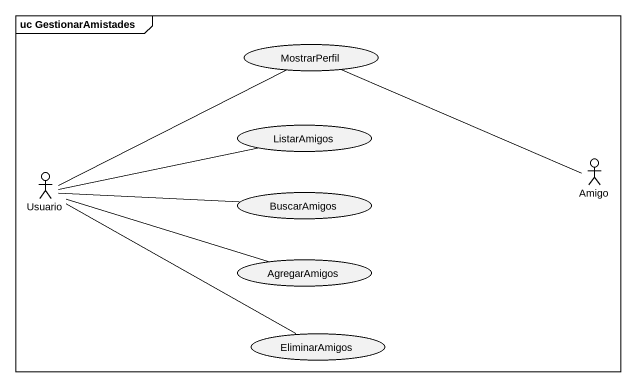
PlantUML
@startuml
mainframe uc GestionarAmistades
usecase MostrarPerfil
usecase ListarAmigos
actor Usuario
actor Amigo
usecase BuscarAmigos
usecase AgregarAmigos
usecase EliminarAmigos
Usuario -right- MostrarPerfil
Usuario -right- ListarAmigos
Usuario -right- BuscarAmigos
Usuario -right- AgregarAmigos
Usuario -right- EliminarAmigos
Amigo -left- MostrarPerfil
@enduml
